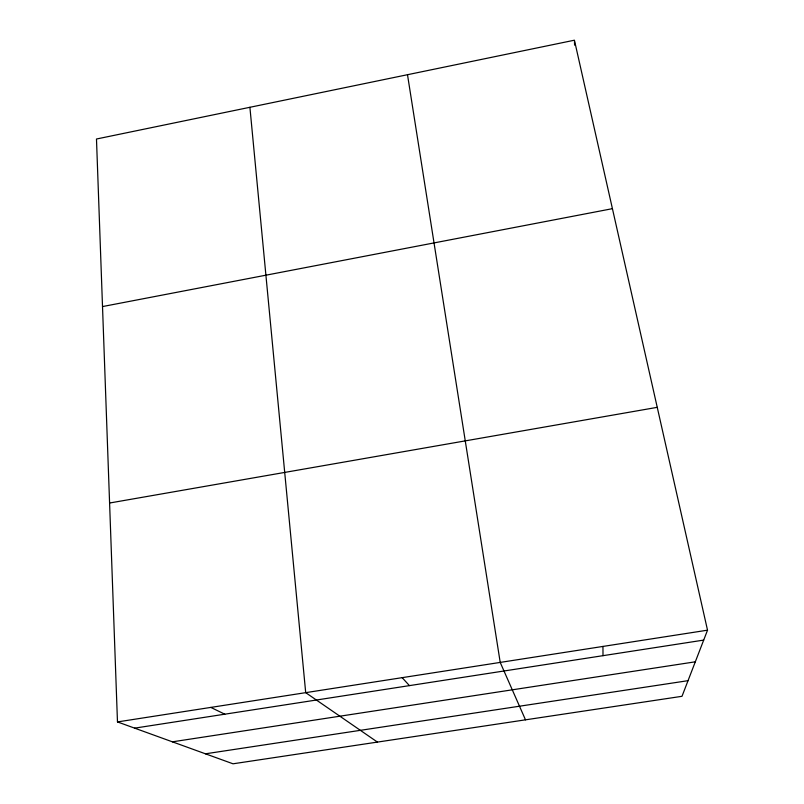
<?xml version="1.0" encoding="UTF-8"?>
<svg xmlns="http://www.w3.org/2000/svg" width="804" height="804" viewBox="0 0 804 804"><rect width="100%" height="100%" fill="white"/><g stroke="black" fill="none" stroke-linecap="round" stroke-linejoin="round"><path stroke-width="1.21" d="M707.52 630.175L682.003 696.304L233.019 763.8L117.474 721.922L96.48 139.012L574.418 40.2L707.52 630.175L117.474 721.922M102.51 306.565L612.427 208.668M109.585 503.023L657.25 407.337M134.64 728.143L703.691 640.095M172.408 741.831L695.309 661.813M205.452 753.81L688.033 680.676M210.819 707.409L224.798 714.193M377.438 742.092L305.701 692.656L249.903 107.294M402.151 677.651L409.437 685.621M525.494 719.831L500.209 662.406L407.497 74.712M574.458 41.436L574.589 45.145M602.96 646.426L603 655.672"/></g></svg>
